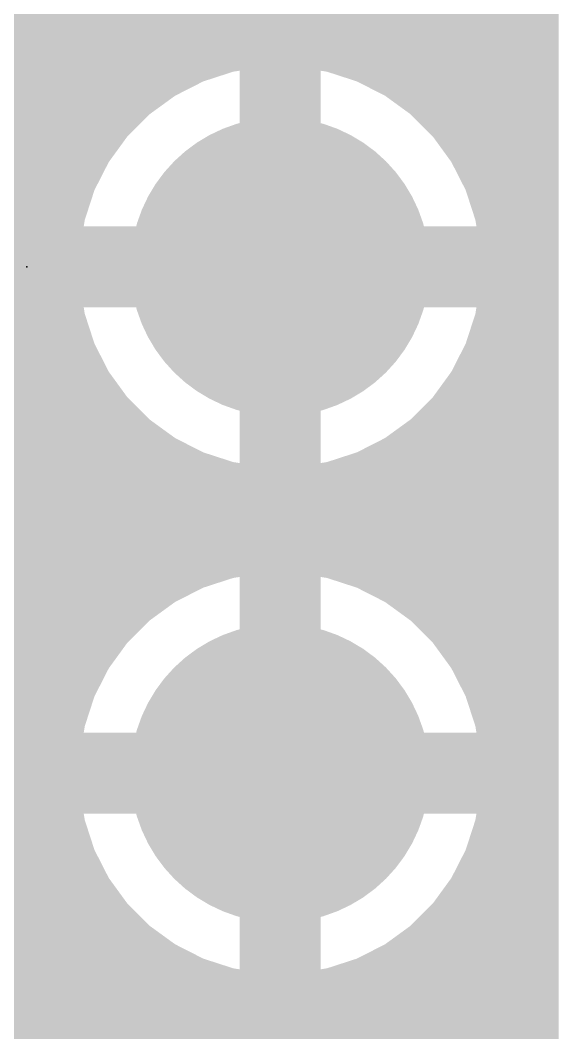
# Model space of a CAD drawing. Extents: x -0.01 to 5.59, y -0.05 to 1.65.
# Drawn here: x 2.0987 to 2.205, y 1.2987 to 1.4987 of the extents above; entities that cross this region are included whole.
import ezdxf

# ---------------------------------------------------------------- set-up
doc = ezdxf.new("R2010")
doc.units = 0
for name, color, linetype in [('1', 22, 'CONTINUOUS'), ('17', 82, 'CONTINUOUS'), ('21', 253, 'CONTINUOUS'), ('23', 7, 'CONTINUOUS'), ('25', 253, 'CONTINUOUS')]:
    doc.layers.add(name, color=color, linetype=linetype)

# ---------------------------------------------------------------- blocks, each defined once
blk = doc.blocks.new('ROUNDP')
at = {"const_width": 0.5}
blk.add_lwpolyline([(0, -0.25, 1), (0, 0.25, 1), (0, -0.25)], format="xyb", dxfattribs=at)

msp = doc.modelspace()

# ---------------------------------------------------------------- linework, layer by layer
at = {"layer": '1', "const_width": 0.008}
for points in [[(2.2, 1.56), (2.2, 1.28)], [(2.2, 1.51), (2.2, 1)], [(1.918195, 1.496), (2.2, 1.496)], [(2, 1.496), (2.2, 1.496)], [(2.139807, 1.492456), (2.133291, 1.490338)], [(2.139807, 1.492456), (2.133291, 1.490338)], [(2.146, 1.493436), (2.139807, 1.492456)], [(2.146, 1.493436), (2.139807, 1.492456)], [(2.146, 1.454), (2.146, 1.493436)], [(2.146, 1.454), (2.146, 1.493436)], [(2.154, 1.493436), (2.154, 1.454)], [(2.160193, 1.492456), (2.154, 1.493436)], [(2.154, 1.493436), (2.154, 1.454)], [(2.160193, 1.492456), (2.154, 1.493436)], [(2.166709, 1.490338), (2.160193, 1.492456)], [(2.166709, 1.490338), (2.160193, 1.492456)], [(2.133291, 1.490338), (2.127187, 1.487228)], [(2.133291, 1.490338), (2.127187, 1.487228)], [(2.172813, 1.487228), (2.166709, 1.490338)], [(2.172813, 1.487228), (2.166709, 1.490338)], [(2.071298, 1.488), (2.128702, 1.488)], [(2.071298, 1.488), (2.128702, 1.488)], [(2.146, 1.488), (2.154, 1.488)], [(2.146, 1.488), (2.154, 1.488)], [(2.171298, 1.488), (2.2, 1.488)], [(2.171298, 1.488), (2.2, 1.488)], [(2.127187, 1.487228), (2.121644, 1.483201)], [(2.127187, 1.487228), (2.121644, 1.483201)], [(2.178356, 1.483201), (2.172813, 1.487228)], [(2.178356, 1.483201), (2.172813, 1.487228)], [(2.121644, 1.483201), (2.116799, 1.478356)], [(2.121644, 1.483201), (2.116799, 1.478356)], [(2.183201, 1.478356), (2.178356, 1.483201)], [(2.183201, 1.478356), (2.178356, 1.483201)], [(2.081557, 1.48), (2.118443, 1.48)], [(2.081557, 1.48), (2.118443, 1.48)], [(2.146, 1.48), (2.154, 1.48)], [(2.146, 1.48), (2.154, 1.48)], [(2.181557, 1.48), (2.2, 1.48)], [(2.181557, 1.48), (2.2, 1.48)], [(2.116799, 1.478356), (2.112772, 1.472813)], [(2.116799, 1.478356), (2.112772, 1.472813)], [(2.187228, 1.472813), (2.183201, 1.478356)], [(2.187228, 1.472813), (2.183201, 1.478356)], [(2.087642, 1.472), (2.112358, 1.472)], [(2.087642, 1.472), (2.112358, 1.472)], [(2.112772, 1.472813), (2.109661, 1.466709)], [(2.112772, 1.472813), (2.109661, 1.466709)], [(2.146, 1.472), (2.154, 1.472)], [(2.146, 1.472), (2.154, 1.472)], [(2.190338, 1.466709), (2.187228, 1.472813)], [(2.190338, 1.466709), (2.187228, 1.472813)], [(2.187642, 1.472), (2.2, 1.472)], [(2.187642, 1.472), (2.2, 1.472)], [(2.109661, 1.466709), (2.107544, 1.460193)], [(2.109661, 1.466709), (2.107544, 1.460193)], [(2.192456, 1.460193), (2.190338, 1.466709)], [(2.192456, 1.460193), (2.190338, 1.466709)], [(2.091219, 1.464), (2.108781, 1.464)], [(2.091219, 1.464), (2.108781, 1.464)], [(2.146, 1.464), (2.154, 1.464)], [(2.146, 1.464), (2.154, 1.464)], [(2.191219, 1.464), (2.2, 1.464)], [(2.191219, 1.464), (2.2, 1.464)], [(2.107544, 1.460193), (2.106563, 1.454)], [(2.107544, 1.460193), (2.106563, 1.454)], [(2.193436, 1.454), (2.192456, 1.460193)], [(2.193436, 1.454), (2.192456, 1.460193)], [(2.09312, 1.456), (2.10688, 1.456)], [(2.09312, 1.456), (2.10688, 1.456)], [(2.146, 1.456), (2.154, 1.456)], [(2.146, 1.456), (2.154, 1.456)], [(2.19312, 1.456), (2.2, 1.456)], [(2.19312, 1.456), (2.2, 1.456)], [(2.106563, 1.454), (2.145999, 1.454)], [(2.106563, 1.454), (2.145999, 1.454)], [(2.145999, 1.454), (2.145999, 1.446)], [(2.145999, 1.454), (2.145999, 1.446)], [(2.154, 1.454), (2.146, 1.454)], [(2.154, 1.454), (2.146, 1.454)], [(2.154, 1.446), (2.154, 1.454)], [(2.154, 1.454), (2.193436, 1.454)], [(2.154, 1.446), (2.154, 1.454)], [(2.154, 1.454), (2.193436, 1.454)], [(2.054, 1.448), (2.145999, 1.448)], [(2.054, 1.448), (2.145999, 1.448)], [(2.154, 1.448), (2.2, 1.448)], [(2.154, 1.448), (2.2, 1.448)], [(2.145999, 1.446), (2.106563, 1.446)], [(2.106563, 1.446), (2.107544, 1.439807)], [(2.145999, 1.446), (2.106563, 1.446)], [(2.106563, 1.446), (2.107544, 1.439807)], [(2.193436, 1.446), (2.154, 1.446)], [(2.193436, 1.446), (2.154, 1.446)], [(2.192456, 1.439807), (2.193436, 1.446)], [(2.192456, 1.439807), (2.193436, 1.446)], [(2.146, 1.406563), (2.146, 1.445999)], [(2.146, 1.445999), (2.154, 1.445999)], [(2.146, 1.406563), (2.146, 1.445999)], [(2.146, 1.445999), (2.154, 1.445999)], [(2.154, 1.445999), (2.154, 1.406563)], [(2.154, 1.445999), (2.154, 1.406563)], [(2.092486, 1.44), (2.107514, 1.44)], [(2.092486, 1.44), (2.107514, 1.44)], [(2.146, 1.44), (2.154, 1.44)], [(2.146, 1.44), (2.154, 1.44)], [(2.192486, 1.44), (2.2, 1.44)], [(2.192486, 1.44), (2.2, 1.44)], [(2.107544, 1.439807), (2.109661, 1.433291)], [(2.107544, 1.439807), (2.109661, 1.433291)], [(2.190338, 1.433291), (2.192456, 1.439807)], [(2.190338, 1.433291), (2.192456, 1.439807)], [(2.08968, 1.432), (2.110319, 1.432)], [(2.08968, 1.432), (2.110319, 1.432)], [(2.109661, 1.433291), (2.112772, 1.427187)], [(2.109661, 1.433291), (2.112772, 1.427187)], [(2.146, 1.432), (2.154, 1.432)], [(2.146, 1.432), (2.154, 1.432)], [(2.187228, 1.427187), (2.190338, 1.433291)], [(2.187228, 1.427187), (2.190338, 1.433291)], [(2.18968, 1.432), (2.2, 1.432)], [(2.18968, 1.432), (2.2, 1.432)], [(2.112772, 1.427187), (2.116799, 1.421644)], [(2.112772, 1.427187), (2.116799, 1.421644)], [(2.183201, 1.421644), (2.187228, 1.427187)], [(2.183201, 1.421644), (2.187228, 1.427187)], [(2.084913, 1.424), (2.115087, 1.424)], [(2.084913, 1.424), (2.115087, 1.424)], [(2.146, 1.424), (2.154, 1.424)], [(2.146, 1.424), (2.154, 1.424)], [(2.184913, 1.424), (2.2, 1.424)], [(2.184913, 1.424), (2.2, 1.424)], [(2.116799, 1.421644), (2.121644, 1.416799)], [(2.116799, 1.421644), (2.121644, 1.416799)], [(2.178356, 1.416799), (2.183201, 1.421644)], [(2.178356, 1.416799), (2.183201, 1.421644)], [(2.077256, 1.416), (2.122743, 1.416)], [(2.077256, 1.416), (2.122743, 1.416)], [(2.121644, 1.416799), (2.127187, 1.412772)], [(2.121644, 1.416799), (2.127187, 1.412772)], [(2.146, 1.416), (2.154, 1.416)], [(2.146, 1.416), (2.154, 1.416)], [(2.172813, 1.412772), (2.178356, 1.416799)], [(2.172813, 1.412772), (2.178356, 1.416799)], [(2.177256, 1.416), (2.2, 1.416)], [(2.177256, 1.416), (2.2, 1.416)], [(2.127187, 1.412772), (2.133291, 1.409661)], [(2.127187, 1.412772), (2.133291, 1.409661)], [(2.166709, 1.409661), (2.172813, 1.412772)], [(2.166709, 1.409661), (2.172813, 1.412772)], [(2.061595, 1.408), (2.138405, 1.408)], [(2.061595, 1.408), (2.138405, 1.408)], [(2.133291, 1.409661), (2.139807, 1.407544)], [(2.133291, 1.409661), (2.139807, 1.407544)], [(2.146, 1.408), (2.154, 1.408)], [(2.146, 1.408), (2.154, 1.408)], [(2.160193, 1.407544), (2.166709, 1.409661)], [(2.160193, 1.407544), (2.166709, 1.409661)], [(2.161595, 1.408), (2.2, 1.408)], [(2.161595, 1.408), (2.2, 1.408)], [(2.139807, 1.407544), (2.146, 1.406563)], [(2.139807, 1.407544), (2.146, 1.406563)], [(2.154, 1.406563), (2.160193, 1.407544)], [(2.154, 1.406563), (2.160193, 1.407544)], [(1.71, 1.4), (2.2, 1.4)], [(2, 1.4), (2.2, 1.4)], [(2.061595, 1.392), (2.138405, 1.392)], [(2.061595, 1.392), (2.138405, 1.392)], [(2.139807, 1.392456), (2.133291, 1.390338)], [(2.139807, 1.392456), (2.133291, 1.390338)], [(2.146, 1.393436), (2.139807, 1.392456)], [(2.146, 1.393436), (2.139807, 1.392456)], [(2.146, 1.354), (2.146, 1.393436)], [(2.146, 1.354), (2.146, 1.393436)], [(2.146, 1.392), (2.154, 1.392)], [(2.146, 1.392), (2.154, 1.392)], [(2.154, 1.393436), (2.154, 1.354)], [(2.160193, 1.392456), (2.154, 1.393436)], [(2.154, 1.393436), (2.154, 1.354)], [(2.160193, 1.392456), (2.154, 1.393436)], [(2.166709, 1.390338), (2.160193, 1.392456)], [(2.166709, 1.390338), (2.160193, 1.392456)], [(2.161595, 1.392), (2.2, 1.392)], [(2.161595, 1.392), (2.2, 1.392)], [(2.133291, 1.390338), (2.127187, 1.387228)], [(2.133291, 1.390338), (2.127187, 1.387228)], [(2.172813, 1.387228), (2.166709, 1.390338)], [(2.172813, 1.387228), (2.166709, 1.390338)], [(2.127187, 1.387228), (2.121644, 1.383201)], [(2.127187, 1.387228), (2.121644, 1.383201)], [(2.178356, 1.383201), (2.172813, 1.387228)], [(2.178356, 1.383201), (2.172813, 1.387228)], [(2.077256, 1.384), (2.122744, 1.384)], [(2.077256, 1.384), (2.122744, 1.384)], [(2.146, 1.384), (2.154, 1.384)], [(2.146, 1.384), (2.154, 1.384)], [(2.177256, 1.384), (2.2, 1.384)], [(2.177256, 1.384), (2.2, 1.384)], [(2.121644, 1.383201), (2.116799, 1.378356)], [(2.121644, 1.383201), (2.116799, 1.378356)], [(2.183201, 1.378356), (2.178356, 1.383201)], [(2.183201, 1.378356), (2.178356, 1.383201)], [(2.116799, 1.378356), (2.112772, 1.372813)], [(2.116799, 1.378356), (2.112772, 1.372813)], [(2.187228, 1.372813), (2.183201, 1.378356)], [(2.187228, 1.372813), (2.183201, 1.378356)], [(2.084913, 1.376), (2.115087, 1.376)], [(2.084913, 1.376), (2.115087, 1.376)], [(2.146, 1.376), (2.154, 1.376)], [(2.146, 1.376), (2.154, 1.376)], [(2.184913, 1.376), (2.2, 1.376)], [(2.184913, 1.376), (2.2, 1.376)], [(2.112772, 1.372813), (2.109661, 1.366709)], [(2.112772, 1.372813), (2.109661, 1.366709)], [(2.190338, 1.366709), (2.187228, 1.372813)], [(2.190338, 1.366709), (2.187228, 1.372813)], [(2.089681, 1.368), (2.110319, 1.368)], [(2.089681, 1.368), (2.110319, 1.368)], [(2.146, 1.368), (2.154, 1.368)], [(2.146, 1.368), (2.154, 1.368)], [(2.189681, 1.368), (2.2, 1.368)], [(2.189681, 1.368), (2.2, 1.368)], [(2.109661, 1.366709), (2.107544, 1.360193)], [(2.109661, 1.366709), (2.107544, 1.360193)], [(2.192456, 1.360193), (2.190338, 1.366709)], [(2.192456, 1.360193), (2.190338, 1.366709)], [(2.092486, 1.36), (2.107514, 1.36)], [(2.092486, 1.36), (2.107514, 1.36)], [(2.107544, 1.360193), (2.106563, 1.354)], [(2.107544, 1.360193), (2.106563, 1.354)], [(2.146, 1.36), (2.154, 1.36)], [(2.146, 1.36), (2.154, 1.36)], [(2.193436, 1.354), (2.192456, 1.360193)], [(2.193436, 1.354), (2.192456, 1.360193)], [(2.192486, 1.36), (2.2, 1.36)], [(2.192486, 1.36), (2.2, 1.36)], [(2.106563, 1.354), (2.145999, 1.354)], [(2.106563, 1.354), (2.145999, 1.354)], [(2.145999, 1.354), (2.145999, 1.346)], [(2.145999, 1.354), (2.145999, 1.346)], [(2.154, 1.354), (2.146, 1.354)], [(2.154, 1.354), (2.146, 1.354)], [(2.154, 1.346), (2.154, 1.354)], [(2.154, 1.354), (2.193436, 1.354)], [(2.154, 1.346), (2.154, 1.354)], [(2.154, 1.354), (2.193436, 1.354)], [(2.054, 1.352), (2.145999, 1.352)], [(2.054, 1.352), (2.145999, 1.352)], [(2.154, 1.352), (2.2, 1.352)], [(2.154, 1.352), (2.2, 1.352)], [(2.145999, 1.346), (2.106563, 1.346)], [(2.106563, 1.346), (2.107544, 1.339807)], [(2.145999, 1.346), (2.106563, 1.346)], [(2.106563, 1.346), (2.107544, 1.339807)], [(2.193436, 1.346), (2.154, 1.346)], [(2.193436, 1.346), (2.154, 1.346)], [(2.192456, 1.339807), (2.193436, 1.346)], [(2.192456, 1.339807), (2.193436, 1.346)], [(2.09312, 1.344), (2.10688, 1.344)], [(2.09312, 1.344), (2.10688, 1.344)], [(2.146, 1.306563), (2.146, 1.345999)], [(2.146, 1.345999), (2.154, 1.345999)], [(2.146, 1.306563), (2.146, 1.345999)], [(2.146, 1.345999), (2.154, 1.345999)], [(2.146, 1.344), (2.154, 1.344)], [(2.146, 1.344), (2.154, 1.344)], [(2.154, 1.345999), (2.154, 1.306563)], [(2.154, 1.345999), (2.154, 1.306563)], [(2.19312, 1.344), (2.2, 1.344)], [(2.19312, 1.344), (2.2, 1.344)], [(2.107544, 1.339807), (2.109661, 1.333291)], [(2.107544, 1.339807), (2.109661, 1.333291)], [(2.190338, 1.333291), (2.192456, 1.339807)], [(2.190338, 1.333291), (2.192456, 1.339807)], [(2.091219, 1.336), (2.108781, 1.336)], [(2.091219, 1.336), (2.108781, 1.336)], [(2.146, 1.336), (2.154, 1.336)], [(2.146, 1.336), (2.154, 1.336)], [(2.191219, 1.336), (2.2, 1.336)], [(2.191219, 1.336), (2.2, 1.336)], [(2.109661, 1.333291), (2.112772, 1.327187)], [(2.109661, 1.333291), (2.112772, 1.327187)], [(2.187228, 1.327187), (2.190338, 1.333291)], [(2.187228, 1.327187), (2.190338, 1.333291)], [(2.087642, 1.328), (2.112357, 1.328)], [(2.087642, 1.328), (2.112357, 1.328)], [(2.146, 1.328), (2.154, 1.328)], [(2.146, 1.328), (2.154, 1.328)], [(2.187642, 1.328), (2.2, 1.328)], [(2.187642, 1.328), (2.2, 1.328)], [(2.112772, 1.327187), (2.116799, 1.321644)], [(2.112772, 1.327187), (2.116799, 1.321644)], [(2.183201, 1.321644), (2.187228, 1.327187)], [(2.183201, 1.321644), (2.187228, 1.327187)], [(2.081557, 1.32), (2.118443, 1.32)], [(2.081557, 1.32), (2.118443, 1.32)], [(2.116799, 1.321644), (2.121644, 1.316799)], [(2.116799, 1.321644), (2.121644, 1.316799)], [(2.146, 1.32), (2.154, 1.32)], [(2.146, 1.32), (2.154, 1.32)], [(2.178356, 1.316799), (2.183201, 1.321644)], [(2.178356, 1.316799), (2.183201, 1.321644)], [(2.181557, 1.32), (2.2, 1.32)], [(2.181557, 1.32), (2.2, 1.32)], [(2.121644, 1.316799), (2.127187, 1.312772)], [(2.121644, 1.316799), (2.127187, 1.312772)], [(2.172813, 1.312772), (2.178356, 1.316799)], [(2.172813, 1.312772), (2.178356, 1.316799)], [(2.071298, 1.312), (2.128701, 1.312)], [(2.071298, 1.312), (2.128701, 1.312)], [(2.127187, 1.312772), (2.133291, 1.309661)], [(2.127187, 1.312772), (2.133291, 1.309661)], [(2.146, 1.312), (2.154, 1.312)], [(2.146, 1.312), (2.154, 1.312)], [(2.166709, 1.309661), (2.172813, 1.312772)], [(2.166709, 1.309661), (2.172813, 1.312772)], [(2.171298, 1.312), (2.2, 1.312)], [(2.171298, 1.312), (2.2, 1.312)], [(2.133291, 1.309661), (2.139807, 1.307544)], [(2.133291, 1.309661), (2.139807, 1.307544)], [(2.160193, 1.307544), (2.166709, 1.309661)], [(2.160193, 1.307544), (2.166709, 1.309661)], [(2.139807, 1.307544), (2.146, 1.306563)], [(2.139807, 1.307544), (2.146, 1.306563)], [(2.154, 1.306563), (2.160193, 1.307544)], [(2.154, 1.306563), (2.160193, 1.307544)], [(1.71, 1.304), (2.2, 1.304)], [(2, 1.304), (2.2, 1.304)], [(1.71, 1.296), (2.2, 1.296)], [(2, 1.296), (2.2, 1.296)]]:
    msp.add_lwpolyline(points, dxfattribs=at)
at = {"layer": '1', "const_width": 0.004}
for points in [[(2.2, 1.494, 1), (2.2, 1.498)], [(2.2, 1.494, 1), (2.2, 1.498)], [(2.139494, 1.494431, 1), (2.14012, 1.49048)], [(2.139494, 1.494431, 1), (2.14012, 1.49048)], [(2.140425, 1.490553, 1), (2.139189, 1.494358)], [(2.140425, 1.490553, 1), (2.139189, 1.494358)], [(2.148, 1.493436, 1), (2.144, 1.493436)], [(2.148, 1.493436, 1), (2.144, 1.493436)], [(2.146313, 1.491461, 1), (2.145687, 1.495412)], [(2.146313, 1.491461, 1), (2.145687, 1.495412)], [(2.154313, 1.495412, 1), (2.153687, 1.491461)], [(2.154313, 1.495412, 1), (2.153687, 1.491461)], [(2.156, 1.493436, 1), (2.152, 1.493436)], [(2.156, 1.493436, 1), (2.152, 1.493436)], [(2.160811, 1.494358, 1), (2.159575, 1.490553)], [(2.160811, 1.494358, 1), (2.159575, 1.490553)], [(2.15988, 1.49048, 1), (2.160506, 1.494431)], [(2.15988, 1.49048, 1), (2.160506, 1.494431)], [(2.132673, 1.492241, 1), (2.133909, 1.488436)], [(2.132673, 1.492241, 1), (2.133909, 1.488436)], [(2.134199, 1.488556, 1), (2.132383, 1.49212)], [(2.134199, 1.488556, 1), (2.132383, 1.49212)], [(2.167617, 1.49212, 1), (2.165801, 1.488556)], [(2.167617, 1.49212, 1), (2.165801, 1.488556)], [(2.166091, 1.488436, 1), (2.167327, 1.492241)], [(2.166091, 1.488436, 1), (2.167327, 1.492241)], [(2.128702, 1.486, 1), (2.128702, 1.49)], [(2.128702, 1.486, 1), (2.128702, 1.49)], [(2.146, 1.49, 1), (2.146, 1.486)], [(2.146, 1.49, 1), (2.146, 1.486)], [(2.154, 1.486, 1), (2.154, 1.49)], [(2.154, 1.486, 1), (2.154, 1.49)], [(2.171298, 1.49, 1), (2.171298, 1.486)], [(2.171298, 1.49, 1), (2.171298, 1.486)], [(2.2, 1.486, 1), (2.2, 1.49)], [(2.2, 1.486, 1), (2.2, 1.49)], [(2.126279, 1.48901, 1), (2.128095, 1.485446)], [(2.126279, 1.48901, 1), (2.128095, 1.485446)], [(2.128362, 1.48561, 1), (2.126011, 1.488846)], [(2.128362, 1.48561, 1), (2.126011, 1.488846)], [(2.173989, 1.488846, 1), (2.171638, 1.48561)], [(2.173989, 1.488846, 1), (2.171638, 1.48561)], [(2.171905, 1.485446, 1), (2.173721, 1.48901)], [(2.171905, 1.485446, 1), (2.173721, 1.48901)], [(2.120468, 1.484819, 1), (2.122819, 1.481583)], [(2.120468, 1.484819, 1), (2.122819, 1.481583)], [(2.123058, 1.481787, 1), (2.120229, 1.484615)], [(2.123058, 1.481787, 1), (2.120229, 1.484615)], [(2.17977, 1.484615, 1), (2.176942, 1.481787)], [(2.17977, 1.484615, 1), (2.176942, 1.481787)], [(2.177181, 1.481583, 1), (2.179532, 1.484819)], [(2.177181, 1.481583, 1), (2.179532, 1.484819)], [(2.118443, 1.478, 1), (2.118443, 1.482)], [(2.118443, 1.478, 1), (2.118443, 1.482)], [(2.146, 1.482, 1), (2.146, 1.478)], [(2.146, 1.482, 1), (2.146, 1.478)], [(2.154, 1.478, 1), (2.154, 1.482)], [(2.154, 1.478, 1), (2.154, 1.482)], [(2.181557, 1.482, 1), (2.181557, 1.478)], [(2.181557, 1.482, 1), (2.181557, 1.478)], [(2.2, 1.478, 1), (2.2, 1.482)], [(2.2, 1.478, 1), (2.2, 1.482)], [(2.118417, 1.477181, 1), (2.115181, 1.479532)], [(2.118417, 1.477181, 1), (2.115181, 1.479532)], [(2.184819, 1.479532, 1), (2.181583, 1.477181)], [(2.184819, 1.479532, 1), (2.181583, 1.477181)], [(2.115385, 1.47977, 1), (2.118213, 1.476942)], [(2.115385, 1.47977, 1), (2.118213, 1.476942)], [(2.181787, 1.476942, 1), (2.184615, 1.47977)], [(2.181787, 1.476942, 1), (2.184615, 1.47977)], [(2.114554, 1.471905, 1), (2.11099, 1.473721)], [(2.114554, 1.471905, 1), (2.11099, 1.473721)], [(2.112358, 1.47, 1), (2.112358, 1.474)], [(2.112358, 1.47, 1), (2.112358, 1.474)], [(2.146, 1.474, 1), (2.146, 1.47)], [(2.146, 1.474, 1), (2.146, 1.47)], [(2.154, 1.47, 1), (2.154, 1.474)], [(2.154, 1.47, 1), (2.154, 1.474)], [(2.18901, 1.473721, 1), (2.185446, 1.471905)], [(2.18901, 1.473721, 1), (2.185446, 1.471905)], [(2.187642, 1.474, 1), (2.187642, 1.47)], [(2.187642, 1.474, 1), (2.187642, 1.47)], [(2.2, 1.47, 1), (2.2, 1.474)], [(2.2, 1.47, 1), (2.2, 1.474)], [(2.111154, 1.473989, 1), (2.11439, 1.471638)], [(2.111154, 1.473989, 1), (2.11439, 1.471638)], [(2.18561, 1.471638, 1), (2.188846, 1.473989)], [(2.18561, 1.471638, 1), (2.188846, 1.473989)], [(2.111564, 1.466091, 1), (2.107759, 1.467327)], [(2.111564, 1.466091, 1), (2.107759, 1.467327)], [(2.192241, 1.467327, 1), (2.188436, 1.466091)], [(2.192241, 1.467327, 1), (2.188436, 1.466091)], [(2.107879, 1.467617, 1), (2.111443, 1.465801)], [(2.107879, 1.467617, 1), (2.111443, 1.465801)], [(2.108781, 1.462, 1), (2.108781, 1.466)], [(2.108781, 1.462, 1), (2.108781, 1.466)], [(2.146, 1.466, 1), (2.146, 1.462)], [(2.146, 1.466, 1), (2.146, 1.462)], [(2.154, 1.462, 1), (2.154, 1.466)], [(2.154, 1.462, 1), (2.154, 1.466)], [(2.188556, 1.465801, 1), (2.19212, 1.467617)], [(2.188556, 1.465801, 1), (2.19212, 1.467617)], [(2.191219, 1.466, 1), (2.191219, 1.462)], [(2.191219, 1.466, 1), (2.191219, 1.462)], [(2.2, 1.462, 1), (2.2, 1.466)], [(2.2, 1.462, 1), (2.2, 1.466)], [(2.10952, 1.45988, 1), (2.105569, 1.460506)], [(2.10952, 1.45988, 1), (2.105569, 1.460506)], [(2.194431, 1.460506, 1), (2.19048, 1.45988)], [(2.194431, 1.460506, 1), (2.19048, 1.45988)], [(2.105642, 1.460811, 1), (2.109446, 1.459575)], [(2.105642, 1.460811, 1), (2.109446, 1.459575)], [(2.190553, 1.459575, 1), (2.194358, 1.460811)], [(2.190553, 1.459575, 1), (2.194358, 1.460811)], [(2.10688, 1.454, 1), (2.10688, 1.458)], [(2.10688, 1.454, 1), (2.10688, 1.458)], [(2.146, 1.458, 1), (2.146, 1.454)], [(2.146, 1.458, 1), (2.146, 1.454)], [(2.154, 1.454, 1), (2.154, 1.458)], [(2.154, 1.454, 1), (2.154, 1.458)], [(2.19312, 1.458, 1), (2.19312, 1.454)], [(2.19312, 1.458, 1), (2.19312, 1.454)], [(2.2, 1.454, 1), (2.2, 1.458)], [(2.2, 1.454, 1), (2.2, 1.458)], [(2.106563, 1.456, 1), (2.106563, 1.452)], [(2.106563, 1.456, 1), (2.106563, 1.452)], [(2.147999, 1.454, 1), (2.143999, 1.454)], [(2.147999, 1.454, 1), (2.143999, 1.454)], [(2.146, 1.456, 1), (2.146, 1.452)], [(2.146, 1.456, 1), (2.146, 1.452)], [(2.145999, 1.452, 1), (2.145999, 1.456)], [(2.145999, 1.452, 1), (2.145999, 1.456)], [(2.156, 1.454, 1), (2.152, 1.454)], [(2.154, 1.456, 1), (2.154, 1.452)], [(2.156, 1.454, 1), (2.152, 1.454)], [(2.154, 1.456, 1), (2.154, 1.452)], [(2.154, 1.452, 1), (2.154, 1.456)], [(2.154, 1.452, 1), (2.154, 1.456)], [(2.193436, 1.452, 1), (2.193436, 1.456)], [(2.193436, 1.452, 1), (2.193436, 1.456)], [(2.104588, 1.454313, 1), (2.108539, 1.453687)], [(2.104588, 1.454313, 1), (2.108539, 1.453687)], [(2.144, 1.454, 1), (2.148, 1.454)], [(2.144, 1.454, 1), (2.148, 1.454)], [(2.152, 1.454, 1), (2.156, 1.454)], [(2.152, 1.454, 1), (2.156, 1.454)], [(2.191461, 1.453687, 1), (2.195412, 1.454313)], [(2.191461, 1.453687, 1), (2.195412, 1.454313)], [(2.145999, 1.446, 1), (2.145999, 1.45)], [(2.145999, 1.446, 1), (2.145999, 1.45)], [(2.154, 1.45, 1), (2.154, 1.446)], [(2.154, 1.45, 1), (2.154, 1.446)], [(2.2, 1.446, 1), (2.2, 1.45)], [(2.2, 1.446, 1), (2.2, 1.45)], [(2.106563, 1.448, 1), (2.106563, 1.444)], [(2.108539, 1.446313, 1), (2.104588, 1.445687)], [(2.106563, 1.448, 1), (2.106563, 1.444)], [(2.108539, 1.446313, 1), (2.104588, 1.445687)], [(2.145999, 1.444, 1), (2.145999, 1.448)], [(2.145999, 1.444, 1), (2.145999, 1.448)], [(2.154, 1.448, 1), (2.154, 1.444)], [(2.154, 1.448, 1), (2.154, 1.444)], [(2.195412, 1.445687, 1), (2.191461, 1.446313)], [(2.195412, 1.445687, 1), (2.191461, 1.446313)], [(2.193436, 1.444, 1), (2.193436, 1.448)], [(2.193436, 1.444, 1), (2.193436, 1.448)], [(2.143999, 1.446, 1), (2.147999, 1.446)], [(2.143999, 1.446, 1), (2.147999, 1.446)], [(2.148, 1.445999, 1), (2.144, 1.445999)], [(2.146, 1.447999, 1), (2.146, 1.443999)], [(2.148, 1.445999, 1), (2.144, 1.445999)], [(2.146, 1.447999, 1), (2.146, 1.443999)], [(2.156, 1.445999, 1), (2.152, 1.445999)], [(2.156, 1.445999, 1), (2.152, 1.445999)], [(2.152, 1.446, 1), (2.156, 1.446)], [(2.152, 1.446, 1), (2.156, 1.446)], [(2.154, 1.443999, 1), (2.154, 1.447999)], [(2.154, 1.443999, 1), (2.154, 1.447999)], [(2.107514, 1.438, 1), (2.107514, 1.442)], [(2.107514, 1.438, 1), (2.107514, 1.442)], [(2.146, 1.442, 1), (2.146, 1.438)], [(2.146, 1.442, 1), (2.146, 1.438)], [(2.154, 1.438, 1), (2.154, 1.442)], [(2.154, 1.438, 1), (2.154, 1.442)], [(2.192486, 1.442, 1), (2.192486, 1.438)], [(2.192486, 1.442, 1), (2.192486, 1.438)], [(2.2, 1.438, 1), (2.2, 1.442)], [(2.2, 1.438, 1), (2.2, 1.442)], [(2.109446, 1.440425, 1), (2.105642, 1.439189)], [(2.109446, 1.440425, 1), (2.105642, 1.439189)], [(2.105569, 1.439494, 1), (2.10952, 1.44012)], [(2.105569, 1.439494, 1), (2.10952, 1.44012)], [(2.19048, 1.44012, 1), (2.194431, 1.439494)], [(2.19048, 1.44012, 1), (2.194431, 1.439494)], [(2.194358, 1.439189, 1), (2.190553, 1.440425)], [(2.194358, 1.439189, 1), (2.190553, 1.440425)], [(2.111443, 1.434199, 1), (2.107879, 1.432383)], [(2.111443, 1.434199, 1), (2.107879, 1.432383)], [(2.110319, 1.43, 1), (2.110319, 1.434)], [(2.110319, 1.43, 1), (2.110319, 1.434)], [(2.146, 1.434, 1), (2.146, 1.43)], [(2.146, 1.434, 1), (2.146, 1.43)], [(2.154, 1.43, 1), (2.154, 1.434)], [(2.154, 1.43, 1), (2.154, 1.434)], [(2.18968, 1.434, 1), (2.18968, 1.43)], [(2.18968, 1.434, 1), (2.18968, 1.43)], [(2.19212, 1.432383, 1), (2.188556, 1.434199)], [(2.19212, 1.432383, 1), (2.188556, 1.434199)], [(2.2, 1.43, 1), (2.2, 1.434)], [(2.2, 1.43, 1), (2.2, 1.434)], [(2.107759, 1.432673, 1), (2.111564, 1.433909)], [(2.107759, 1.432673, 1), (2.111564, 1.433909)], [(2.188436, 1.433909, 1), (2.192241, 1.432673)], [(2.188436, 1.433909, 1), (2.192241, 1.432673)], [(2.11439, 1.428362, 1), (2.111154, 1.426011)], [(2.11439, 1.428362, 1), (2.111154, 1.426011)], [(2.11099, 1.426279, 1), (2.114554, 1.428095)], [(2.11099, 1.426279, 1), (2.114554, 1.428095)], [(2.185446, 1.428095, 1), (2.18901, 1.426279)], [(2.185446, 1.428095, 1), (2.18901, 1.426279)], [(2.188846, 1.426011, 1), (2.18561, 1.428362)], [(2.188846, 1.426011, 1), (2.18561, 1.428362)], [(2.115087, 1.422, 1), (2.115087, 1.426)], [(2.115087, 1.422, 1), (2.115087, 1.426)], [(2.146, 1.426, 1), (2.146, 1.422)], [(2.146, 1.426, 1), (2.146, 1.422)], [(2.154, 1.422, 1), (2.154, 1.426)], [(2.154, 1.422, 1), (2.154, 1.426)], [(2.184913, 1.426, 1), (2.184913, 1.422)], [(2.184913, 1.426, 1), (2.184913, 1.422)], [(2.2, 1.422, 1), (2.2, 1.426)], [(2.2, 1.422, 1), (2.2, 1.426)], [(2.118213, 1.423058, 1), (2.115385, 1.420229)], [(2.118213, 1.423058, 1), (2.115385, 1.420229)], [(2.115181, 1.420468, 1), (2.118417, 1.422819)], [(2.115181, 1.420468, 1), (2.118417, 1.422819)], [(2.181583, 1.422819, 1), (2.184819, 1.420468)], [(2.181583, 1.422819, 1), (2.184819, 1.420468)], [(2.184615, 1.420229, 1), (2.181787, 1.423058)], [(2.184615, 1.420229, 1), (2.181787, 1.423058)], [(2.122819, 1.418417, 1), (2.120468, 1.415181)], [(2.122819, 1.418417, 1), (2.120468, 1.415181)], [(2.120229, 1.415385, 1), (2.123058, 1.418213)], [(2.120229, 1.415385, 1), (2.123058, 1.418213)], [(2.122743, 1.414, 1), (2.122743, 1.418)], [(2.122743, 1.414, 1), (2.122743, 1.418)], [(2.146, 1.418, 1), (2.146, 1.414)], [(2.146, 1.418, 1), (2.146, 1.414)], [(2.154, 1.414, 1), (2.154, 1.418)], [(2.154, 1.414, 1), (2.154, 1.418)], [(2.177256, 1.418, 1), (2.177256, 1.414)], [(2.177256, 1.418, 1), (2.177256, 1.414)], [(2.176942, 1.418213, 1), (2.17977, 1.415385)], [(2.176942, 1.418213, 1), (2.17977, 1.415385)], [(2.179532, 1.415181, 1), (2.177181, 1.418417)], [(2.179532, 1.415181, 1), (2.177181, 1.418417)], [(2.2, 1.414, 1), (2.2, 1.418)], [(2.2, 1.414, 1), (2.2, 1.418)], [(2.128095, 1.414554, 1), (2.126279, 1.41099)], [(2.128095, 1.414554, 1), (2.126279, 1.41099)], [(2.126011, 1.411154, 1), (2.128362, 1.41439)], [(2.126011, 1.411154, 1), (2.128362, 1.41439)], [(2.171638, 1.41439, 1), (2.173989, 1.411154)], [(2.171638, 1.41439, 1), (2.173989, 1.411154)], [(2.173721, 1.41099, 1), (2.171905, 1.414554)], [(2.173721, 1.41099, 1), (2.171905, 1.414554)], [(2.133909, 1.411564, 1), (2.132673, 1.407759)], [(2.133909, 1.411564, 1), (2.132673, 1.407759)], [(2.132383, 1.407879, 1), (2.134199, 1.411443)], [(2.132383, 1.407879, 1), (2.134199, 1.411443)], [(2.138405, 1.406, 1), (2.138405, 1.41)], [(2.138405, 1.406, 1), (2.138405, 1.41)], [(2.146, 1.41, 1), (2.146, 1.406)], [(2.146, 1.41, 1), (2.146, 1.406)], [(2.154, 1.406, 1), (2.154, 1.41)], [(2.154, 1.406, 1), (2.154, 1.41)], [(2.161595, 1.41, 1), (2.161595, 1.406)], [(2.161595, 1.41, 1), (2.161595, 1.406)], [(2.165801, 1.411443, 1), (2.167617, 1.407879)], [(2.165801, 1.411443, 1), (2.167617, 1.407879)], [(2.167327, 1.407759, 1), (2.166091, 1.411564)], [(2.167327, 1.407759, 1), (2.166091, 1.411564)], [(2.2, 1.406, 1), (2.2, 1.41)], [(2.2, 1.406, 1), (2.2, 1.41)], [(2.14012, 1.40952, 1), (2.139494, 1.405569)], [(2.14012, 1.40952, 1), (2.139494, 1.405569)], [(2.139189, 1.405642, 1), (2.140425, 1.409446)], [(2.139189, 1.405642, 1), (2.140425, 1.409446)], [(2.145687, 1.404588, 1), (2.146313, 1.408539)], [(2.145687, 1.404588, 1), (2.146313, 1.408539)], [(2.153687, 1.408539, 1), (2.154313, 1.404588)], [(2.153687, 1.408539, 1), (2.154313, 1.404588)], [(2.159575, 1.409446, 1), (2.160811, 1.405642)], [(2.159575, 1.409446, 1), (2.160811, 1.405642)], [(2.160506, 1.405569, 1), (2.15988, 1.40952)], [(2.160506, 1.405569, 1), (2.15988, 1.40952)], [(2.144, 1.406563, 1), (2.148, 1.406563)], [(2.144, 1.406563, 1), (2.148, 1.406563)], [(2.152, 1.406563, 1), (2.156, 1.406563)], [(2.152, 1.406563, 1), (2.156, 1.406563)], [(2.2, 1.398, 1), (2.2, 1.402)], [(2.2, 1.398, 1), (2.2, 1.402)], [(2.139494, 1.394431, 1), (2.14012, 1.39048)], [(2.139494, 1.394431, 1), (2.14012, 1.39048)], [(2.138405, 1.39, 1), (2.138405, 1.394)], [(2.138405, 1.39, 1), (2.138405, 1.394)], [(2.140425, 1.390553, 1), (2.139189, 1.394358)], [(2.140425, 1.390553, 1), (2.139189, 1.394358)], [(2.148, 1.393436, 1), (2.144, 1.393436)], [(2.148, 1.393436, 1), (2.144, 1.393436)], [(2.146, 1.394, 1), (2.146, 1.39)], [(2.146, 1.394, 1), (2.146, 1.39)], [(2.146313, 1.391461, 1), (2.145687, 1.395412)], [(2.146313, 1.391461, 1), (2.145687, 1.395412)], [(2.154313, 1.395412, 1), (2.153687, 1.391461)], [(2.154313, 1.395412, 1), (2.153687, 1.391461)], [(2.156, 1.393436, 1), (2.152, 1.393436)], [(2.156, 1.393436, 1), (2.152, 1.393436)], [(2.154, 1.39, 1), (2.154, 1.394)], [(2.154, 1.39, 1), (2.154, 1.394)], [(2.160811, 1.394358, 1), (2.159575, 1.390553)], [(2.160811, 1.394358, 1), (2.159575, 1.390553)], [(2.161595, 1.394, 1), (2.161595, 1.39)], [(2.161595, 1.394, 1), (2.161595, 1.39)], [(2.15988, 1.39048, 1), (2.160506, 1.394431)], [(2.15988, 1.39048, 1), (2.160506, 1.394431)], [(2.2, 1.39, 1), (2.2, 1.394)], [(2.2, 1.39, 1), (2.2, 1.394)], [(2.132673, 1.392241, 1), (2.133909, 1.388436)], [(2.132673, 1.392241, 1), (2.133909, 1.388436)], [(2.134199, 1.388556, 1), (2.132383, 1.39212)], [(2.134199, 1.388556, 1), (2.132383, 1.39212)], [(2.167617, 1.39212, 1), (2.165801, 1.388556)], [(2.167617, 1.39212, 1), (2.165801, 1.388556)], [(2.166091, 1.388436, 1), (2.167327, 1.392241)], [(2.166091, 1.388436, 1), (2.167327, 1.392241)], [(2.126279, 1.38901, 1), (2.128095, 1.385446)], [(2.126279, 1.38901, 1), (2.128095, 1.385446)], [(2.128362, 1.38561, 1), (2.126011, 1.388846)], [(2.128362, 1.38561, 1), (2.126011, 1.388846)], [(2.173989, 1.388846, 1), (2.171638, 1.38561)], [(2.173989, 1.388846, 1), (2.171638, 1.38561)], [(2.171905, 1.385446, 1), (2.173721, 1.38901)], [(2.171905, 1.385446, 1), (2.173721, 1.38901)], [(2.122744, 1.382, 1), (2.122744, 1.386)], [(2.122744, 1.382, 1), (2.122744, 1.386)], [(2.146, 1.386, 1), (2.146, 1.382)], [(2.146, 1.386, 1), (2.146, 1.382)], [(2.154, 1.382, 1), (2.154, 1.386)], [(2.154, 1.382, 1), (2.154, 1.386)], [(2.177256, 1.386, 1), (2.177256, 1.382)], [(2.177256, 1.386, 1), (2.177256, 1.382)], [(2.2, 1.382, 1), (2.2, 1.386)], [(2.2, 1.382, 1), (2.2, 1.386)], [(2.120468, 1.384819, 1), (2.122819, 1.381583)], [(2.120468, 1.384819, 1), (2.122819, 1.381583)], [(2.123058, 1.381787, 1), (2.120229, 1.384615)], [(2.123058, 1.381787, 1), (2.120229, 1.384615)], [(2.17977, 1.384615, 1), (2.176942, 1.381787)], [(2.17977, 1.384615, 1), (2.176942, 1.381787)], [(2.177181, 1.381583, 1), (2.179532, 1.384819)], [(2.177181, 1.381583, 1), (2.179532, 1.384819)], [(2.118417, 1.377181, 1), (2.115181, 1.379532)], [(2.118417, 1.377181, 1), (2.115181, 1.379532)], [(2.184819, 1.379532, 1), (2.181583, 1.377181)], [(2.184819, 1.379532, 1), (2.181583, 1.377181)], [(2.115385, 1.37977, 1), (2.118213, 1.376942)], [(2.115385, 1.37977, 1), (2.118213, 1.376942)], [(2.115087, 1.374, 1), (2.115087, 1.378)], [(2.115087, 1.374, 1), (2.115087, 1.378)], [(2.146, 1.378, 1), (2.146, 1.374)], [(2.146, 1.378, 1), (2.146, 1.374)], [(2.154, 1.374, 1), (2.154, 1.378)], [(2.154, 1.374, 1), (2.154, 1.378)], [(2.181787, 1.376942, 1), (2.184615, 1.37977)], [(2.181787, 1.376942, 1), (2.184615, 1.37977)], [(2.184913, 1.378, 1), (2.184913, 1.374)], [(2.184913, 1.378, 1), (2.184913, 1.374)], [(2.2, 1.374, 1), (2.2, 1.378)], [(2.2, 1.374, 1), (2.2, 1.378)], [(2.114554, 1.371905, 1), (2.11099, 1.373721)], [(2.114554, 1.371905, 1), (2.11099, 1.373721)], [(2.18901, 1.373721, 1), (2.185446, 1.371905)], [(2.18901, 1.373721, 1), (2.185446, 1.371905)], [(2.111154, 1.373989, 1), (2.11439, 1.371638)], [(2.111154, 1.373989, 1), (2.11439, 1.371638)], [(2.18561, 1.371638, 1), (2.188846, 1.373989)], [(2.18561, 1.371638, 1), (2.188846, 1.373989)], [(2.110319, 1.366, 1), (2.110319, 1.37)], [(2.110319, 1.366, 1), (2.110319, 1.37)], [(2.146, 1.37, 1), (2.146, 1.366)], [(2.146, 1.37, 1), (2.146, 1.366)], [(2.154, 1.366, 1), (2.154, 1.37)], [(2.154, 1.366, 1), (2.154, 1.37)], [(2.189681, 1.37, 1), (2.189681, 1.366)], [(2.189681, 1.37, 1), (2.189681, 1.366)], [(2.2, 1.366, 1), (2.2, 1.37)], [(2.2, 1.366, 1), (2.2, 1.37)], [(2.111564, 1.366091, 1), (2.107759, 1.367327)], [(2.111564, 1.366091, 1), (2.107759, 1.367327)], [(2.192241, 1.367327, 1), (2.188436, 1.366091)], [(2.192241, 1.367327, 1), (2.188436, 1.366091)], [(2.107879, 1.367617, 1), (2.111443, 1.365801)], [(2.107879, 1.367617, 1), (2.111443, 1.365801)], [(2.188556, 1.365801, 1), (2.19212, 1.367617)], [(2.188556, 1.365801, 1), (2.19212, 1.367617)], [(2.10952, 1.35988, 1), (2.105569, 1.360506)], [(2.10952, 1.35988, 1), (2.105569, 1.360506)], [(2.107514, 1.358, 1), (2.107514, 1.362)], [(2.107514, 1.358, 1), (2.107514, 1.362)], [(2.146, 1.362, 1), (2.146, 1.358)], [(2.146, 1.362, 1), (2.146, 1.358)], [(2.154, 1.358, 1), (2.154, 1.362)], [(2.154, 1.358, 1), (2.154, 1.362)], [(2.194431, 1.360506, 1), (2.19048, 1.35988)], [(2.194431, 1.360506, 1), (2.19048, 1.35988)], [(2.192486, 1.362, 1), (2.192486, 1.358)], [(2.192486, 1.362, 1), (2.192486, 1.358)], [(2.2, 1.358, 1), (2.2, 1.362)], [(2.2, 1.358, 1), (2.2, 1.362)], [(2.105642, 1.360811, 1), (2.109446, 1.359575)], [(2.105642, 1.360811, 1), (2.109446, 1.359575)], [(2.190553, 1.359575, 1), (2.194358, 1.360811)], [(2.190553, 1.359575, 1), (2.194358, 1.360811)], [(2.106563, 1.356, 1), (2.106563, 1.352)], [(2.106563, 1.356, 1), (2.106563, 1.352)], [(2.147999, 1.354, 1), (2.143999, 1.354)], [(2.147999, 1.354, 1), (2.143999, 1.354)], [(2.146, 1.356, 1), (2.146, 1.352)], [(2.146, 1.356, 1), (2.146, 1.352)], [(2.145999, 1.352, 1), (2.145999, 1.356)], [(2.145999, 1.352, 1), (2.145999, 1.356)], [(2.156, 1.354, 1), (2.152, 1.354)], [(2.154, 1.356, 1), (2.154, 1.352)], [(2.156, 1.354, 1), (2.152, 1.354)], [(2.154, 1.356, 1), (2.154, 1.352)], [(2.154, 1.352, 1), (2.154, 1.356)], [(2.154, 1.352, 1), (2.154, 1.356)], [(2.193436, 1.352, 1), (2.193436, 1.356)], [(2.193436, 1.352, 1), (2.193436, 1.356)], [(2.104588, 1.354313, 1), (2.108539, 1.353687)], [(2.104588, 1.354313, 1), (2.108539, 1.353687)], [(2.144, 1.354, 1), (2.148, 1.354)], [(2.144, 1.354, 1), (2.148, 1.354)], [(2.145999, 1.35, 1), (2.145999, 1.354)], [(2.145999, 1.35, 1), (2.145999, 1.354)], [(2.152, 1.354, 1), (2.156, 1.354)], [(2.154, 1.354, 1), (2.154, 1.35)], [(2.152, 1.354, 1), (2.156, 1.354)], [(2.154, 1.354, 1), (2.154, 1.35)], [(2.191461, 1.353687, 1), (2.195412, 1.354313)], [(2.191461, 1.353687, 1), (2.195412, 1.354313)], [(2.2, 1.35, 1), (2.2, 1.354)], [(2.2, 1.35, 1), (2.2, 1.354)], [(2.106563, 1.348, 1), (2.106563, 1.344)], [(2.108539, 1.346313, 1), (2.104588, 1.345687)], [(2.106563, 1.348, 1), (2.106563, 1.344)], [(2.108539, 1.346313, 1), (2.104588, 1.345687)], [(2.145999, 1.344, 1), (2.145999, 1.348)], [(2.145999, 1.344, 1), (2.145999, 1.348)], [(2.154, 1.348, 1), (2.154, 1.344)], [(2.154, 1.348, 1), (2.154, 1.344)], [(2.195412, 1.345687, 1), (2.191461, 1.346313)], [(2.195412, 1.345687, 1), (2.191461, 1.346313)], [(2.193436, 1.344, 1), (2.193436, 1.348)], [(2.193436, 1.344, 1), (2.193436, 1.348)], [(2.10688, 1.342, 1), (2.10688, 1.346)], [(2.10688, 1.342, 1), (2.10688, 1.346)], [(2.143999, 1.346, 1), (2.147999, 1.346)], [(2.143999, 1.346, 1), (2.147999, 1.346)], [(2.148, 1.345999, 1), (2.144, 1.345999)], [(2.146, 1.347999, 1), (2.146, 1.343999)], [(2.148, 1.345999, 1), (2.144, 1.345999)], [(2.146, 1.347999, 1), (2.146, 1.343999)], [(2.146, 1.346, 1), (2.146, 1.342)], [(2.146, 1.346, 1), (2.146, 1.342)], [(2.156, 1.345999, 1), (2.152, 1.345999)], [(2.156, 1.345999, 1), (2.152, 1.345999)], [(2.152, 1.346, 1), (2.156, 1.346)], [(2.152, 1.346, 1), (2.156, 1.346)], [(2.154, 1.343999, 1), (2.154, 1.347999)], [(2.154, 1.343999, 1), (2.154, 1.347999)], [(2.154, 1.342, 1), (2.154, 1.346)], [(2.154, 1.342, 1), (2.154, 1.346)], [(2.19312, 1.346, 1), (2.19312, 1.342)], [(2.19312, 1.346, 1), (2.19312, 1.342)], [(2.2, 1.342, 1), (2.2, 1.346)], [(2.2, 1.342, 1), (2.2, 1.346)], [(2.109446, 1.340425, 1), (2.105642, 1.339189)], [(2.109446, 1.340425, 1), (2.105642, 1.339189)], [(2.105569, 1.339494, 1), (2.10952, 1.34012)], [(2.105569, 1.339494, 1), (2.10952, 1.34012)], [(2.19048, 1.34012, 1), (2.194431, 1.339494)], [(2.19048, 1.34012, 1), (2.194431, 1.339494)], [(2.194358, 1.339189, 1), (2.190553, 1.340425)], [(2.194358, 1.339189, 1), (2.190553, 1.340425)], [(2.108781, 1.334, 1), (2.108781, 1.338)], [(2.108781, 1.334, 1), (2.108781, 1.338)], [(2.146, 1.338, 1), (2.146, 1.334)], [(2.146, 1.338, 1), (2.146, 1.334)], [(2.154, 1.334, 1), (2.154, 1.338)], [(2.154, 1.334, 1), (2.154, 1.338)], [(2.191219, 1.338, 1), (2.191219, 1.334)], [(2.191219, 1.338, 1), (2.191219, 1.334)], [(2.2, 1.334, 1), (2.2, 1.338)], [(2.2, 1.334, 1), (2.2, 1.338)], [(2.111443, 1.334199, 1), (2.107879, 1.332383)], [(2.111443, 1.334199, 1), (2.107879, 1.332383)], [(2.19212, 1.332383, 1), (2.188556, 1.334199)], [(2.19212, 1.332383, 1), (2.188556, 1.334199)], [(2.107759, 1.332673, 1), (2.111564, 1.333909)], [(2.107759, 1.332673, 1), (2.111564, 1.333909)], [(2.188436, 1.333909, 1), (2.192241, 1.332673)], [(2.188436, 1.333909, 1), (2.192241, 1.332673)], [(2.112357, 1.326, 1), (2.112357, 1.33)], [(2.112357, 1.326, 1), (2.112357, 1.33)], [(2.146, 1.33, 1), (2.146, 1.326)], [(2.146, 1.33, 1), (2.146, 1.326)], [(2.154, 1.326, 1), (2.154, 1.33)], [(2.154, 1.326, 1), (2.154, 1.33)], [(2.187642, 1.33, 1), (2.187642, 1.326)], [(2.187642, 1.33, 1), (2.187642, 1.326)], [(2.2, 1.326, 1), (2.2, 1.33)], [(2.2, 1.326, 1), (2.2, 1.33)], [(2.11439, 1.328362, 1), (2.111154, 1.326011)], [(2.11439, 1.328362, 1), (2.111154, 1.326011)], [(2.11099, 1.326279, 1), (2.114554, 1.328095)], [(2.11099, 1.326279, 1), (2.114554, 1.328095)], [(2.185446, 1.328095, 1), (2.18901, 1.326279)], [(2.185446, 1.328095, 1), (2.18901, 1.326279)], [(2.188846, 1.326011, 1), (2.18561, 1.328362)], [(2.188846, 1.326011, 1), (2.18561, 1.328362)], [(2.118213, 1.323058, 1), (2.115385, 1.320229)], [(2.118213, 1.323058, 1), (2.115385, 1.320229)], [(2.115181, 1.320468, 1), (2.118417, 1.322819)], [(2.115181, 1.320468, 1), (2.118417, 1.322819)], [(2.118443, 1.318, 1), (2.118443, 1.322)], [(2.118443, 1.318, 1), (2.118443, 1.322)], [(2.146, 1.322, 1), (2.146, 1.318)], [(2.146, 1.322, 1), (2.146, 1.318)], [(2.154, 1.318, 1), (2.154, 1.322)], [(2.154, 1.318, 1), (2.154, 1.322)], [(2.181557, 1.322, 1), (2.181557, 1.318)], [(2.181557, 1.322, 1), (2.181557, 1.318)], [(2.181583, 1.322819, 1), (2.184819, 1.320468)], [(2.181583, 1.322819, 1), (2.184819, 1.320468)], [(2.184615, 1.320229, 1), (2.181787, 1.323058)], [(2.184615, 1.320229, 1), (2.181787, 1.323058)], [(2.2, 1.318, 1), (2.2, 1.322)], [(2.2, 1.318, 1), (2.2, 1.322)], [(2.122819, 1.318417, 1), (2.120468, 1.315181)], [(2.122819, 1.318417, 1), (2.120468, 1.315181)], [(2.120229, 1.315385, 1), (2.123058, 1.318213)], [(2.120229, 1.315385, 1), (2.123058, 1.318213)], [(2.176942, 1.318213, 1), (2.17977, 1.315385)], [(2.176942, 1.318213, 1), (2.17977, 1.315385)], [(2.179532, 1.315181, 1), (2.177181, 1.318417)], [(2.179532, 1.315181, 1), (2.177181, 1.318417)], [(2.128095, 1.314554, 1), (2.126279, 1.31099)], [(2.128095, 1.314554, 1), (2.126279, 1.31099)], [(2.126011, 1.311154, 1), (2.128362, 1.31439)], [(2.126011, 1.311154, 1), (2.128362, 1.31439)], [(2.128701, 1.31, 1), (2.128701, 1.314)], [(2.128701, 1.31, 1), (2.128701, 1.314)], [(2.146, 1.314, 1), (2.146, 1.31)], [(2.146, 1.314, 1), (2.146, 1.31)], [(2.154, 1.31, 1), (2.154, 1.314)], [(2.154, 1.31, 1), (2.154, 1.314)], [(2.171298, 1.314, 1), (2.171298, 1.31)], [(2.171298, 1.314, 1), (2.171298, 1.31)], [(2.171638, 1.31439, 1), (2.173989, 1.311154)], [(2.171638, 1.31439, 1), (2.173989, 1.311154)], [(2.173721, 1.31099, 1), (2.171905, 1.314554)], [(2.173721, 1.31099, 1), (2.171905, 1.314554)], [(2.2, 1.31, 1), (2.2, 1.314)], [(2.2, 1.31, 1), (2.2, 1.314)], [(2.133909, 1.311564, 1), (2.132673, 1.307759)], [(2.133909, 1.311564, 1), (2.132673, 1.307759)], [(2.132383, 1.307879, 1), (2.134199, 1.311443)], [(2.132383, 1.307879, 1), (2.134199, 1.311443)], [(2.165801, 1.311443, 1), (2.167617, 1.307879)], [(2.165801, 1.311443, 1), (2.167617, 1.307879)], [(2.167327, 1.307759, 1), (2.166091, 1.311564)], [(2.167327, 1.307759, 1), (2.166091, 1.311564)], [(2.14012, 1.30952, 1), (2.139494, 1.305569)], [(2.14012, 1.30952, 1), (2.139494, 1.305569)], [(2.139189, 1.305642, 1), (2.140425, 1.309446)], [(2.139189, 1.305642, 1), (2.140425, 1.309446)], [(2.145687, 1.304588, 1), (2.146313, 1.308539)], [(2.145687, 1.304588, 1), (2.146313, 1.308539)], [(2.153687, 1.308539, 1), (2.154313, 1.304588)], [(2.153687, 1.308539, 1), (2.154313, 1.304588)], [(2.159575, 1.309446, 1), (2.160811, 1.305642)], [(2.159575, 1.309446, 1), (2.160811, 1.305642)], [(2.160506, 1.305569, 1), (2.15988, 1.30952)], [(2.160506, 1.305569, 1), (2.15988, 1.30952)], [(2.144, 1.306563, 1), (2.148, 1.306563)], [(2.144, 1.306563, 1), (2.148, 1.306563)], [(2.152, 1.306563, 1), (2.156, 1.306563)], [(2.152, 1.306563, 1), (2.156, 1.306563)], [(2.2, 1.302, 1), (2.2, 1.306)], [(2.2, 1.302, 1), (2.2, 1.306)], [(2.2, 1.294, 1), (2.2, 1.298)], [(2.2, 1.294, 1), (2.2, 1.298)]]:
    msp.add_lwpolyline(points, format="xyb", dxfattribs=at)
at = {"layer": '21', "const_width": 0.005}
msp.add_lwpolyline([(2.2, 1.51), (2.2, 0.09)], dxfattribs=at)
at = {"layer": '23'}
msp.add_point((2.1, 1.45), dxfattribs=at)
at = {"layer": '25', "const_width": 0.01}
msp.add_lwpolyline([(2.2, 0.09), (2.2, 1.51)], dxfattribs=at)

# ---------------------------------------------------------------- block references
at = {"layer": '17', "xscale": 0.059055, "yscale": 0.059055}
for p in [(2.15, 1.45), (2.15, 1.45), (2.15, 1.35), (2.15, 1.35)]:
    msp.add_blockref('ROUNDP', p, dxfattribs=at)

doc.saveas('drawing.dxf')
